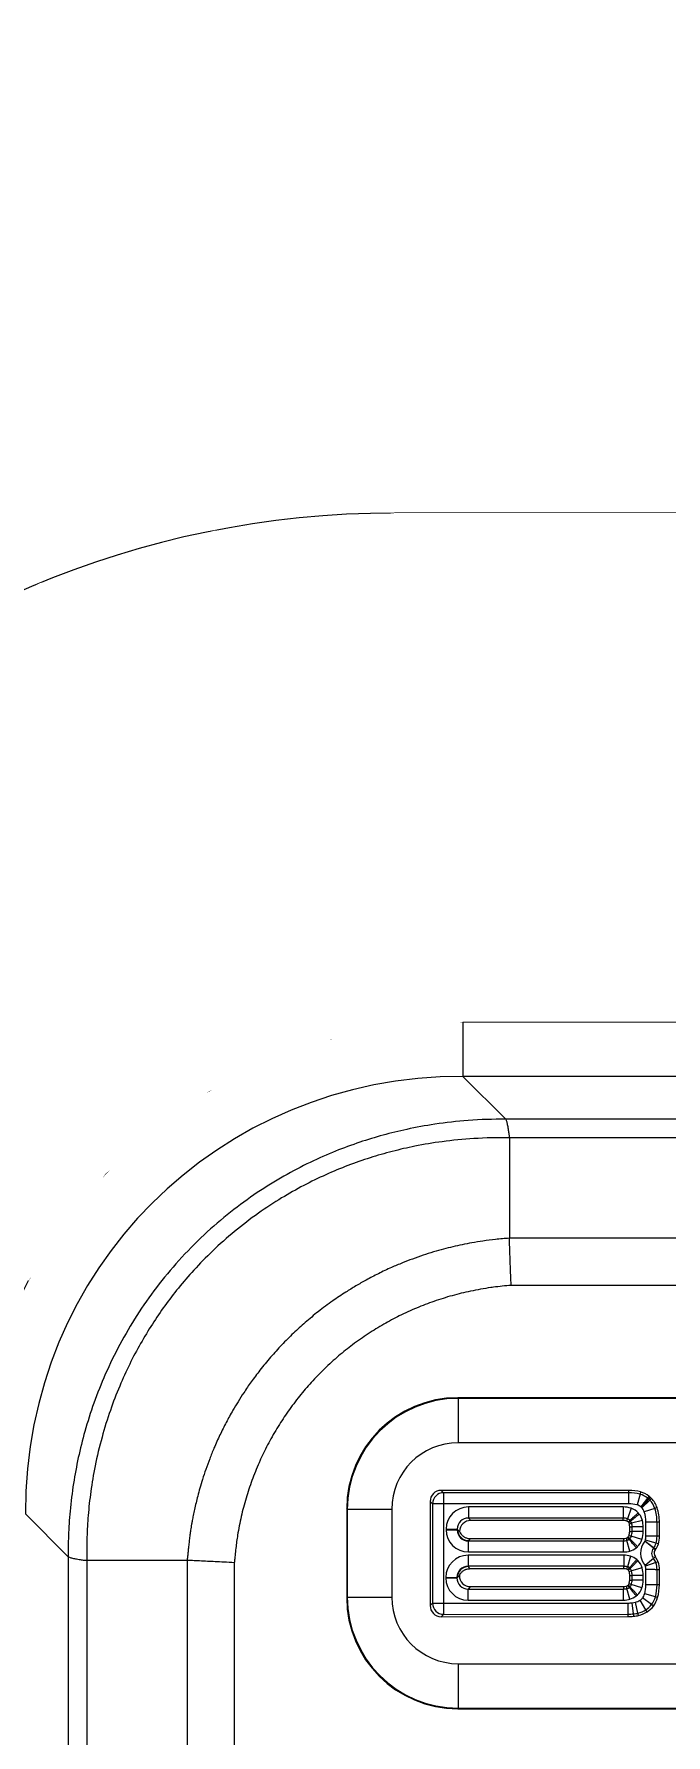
# Model space of a CAD drawing. Header units: millimetres. Extents: x -751 to 714, y -543 to 828.
# Drawn here: x -88.2 to -59.8, y 104 to 180.6 of the extents above; entities that cross this region are included whole.
import ezdxf

# ---------------------------------------------------------------- set-up
doc = ezdxf.new("R2010")
doc.units = ezdxf.units.MM
doc.linetypes.add('K5LT_THIN', pattern=[0])
doc.styles.add('KDIMTEXTSTYLE', font='GOST_AU.SHX', dxfattribs={"width": 0.96, "oblique": 15, "height": 5})
doc.dimstyles.new('KDIMSTYLE (1.00)', dxfattribs={"dimtxt": 5, "dimasz": 1, "dimexe": 2, "dimexo": 0, "dimgap": 1, "dimtad": 1, "dimtxsty": 'KDIMTEXTSTYLE', "dimsah": 1, "dimcen": 0, "dimdle": 1, "dimadec": 0, "dimazin": 0, "dimtfac": 0.667, "dimtmove": 0, "dimatfit": 3, "dimfxl": 1, "dimtvp": 1, "dimtolj": 1, "dimtzin": 0, "dimarcsym": 0})

# ---------------------------------------------------------------- blocks, each defined once
blk = doc.blocks.new('WIPEOUTCOLORING0')
blk.add_wipeout([(-88.494, 124.448), (-85.019, 129.267), (-106.804, 140.524)])
blk.add_wipeout([(-106.804, 140.524), (-85.019, 129.267), (-101.581, 146.828)])
blk.add_wipeout([(-85.019, 129.267), (-80.376, 132.971), (-101.581, 146.828)])
blk.add_wipeout([(-101.581, 146.828), (-80.376, 132.971), (-95.233, 151.998)])
blk.add_wipeout([(-80.376, 132.971), (-74.889, 135.302), (-95.233, 151.998)])
blk.add_wipeout([(-95.233, 151.998), (-74.889, 135.302), (-88.003, 155.838)])
blk.add_wipeout([(-74.889, 135.302), (-68.94, 136.098), (-88.003, 155.838)])
blk.add_wipeout([(-88.003, 155.838), (-68.94, 136.098), (-80.164, 158.202)])
blk.add_wipeout([(-68.94, 136.098), (0, 136.098), (-80.164, 158.202)])
blk.add_wipeout([(-80.164, 158.202), (0, 136.098), (-72.014, 159)])
blk.add_wipeout([(0, 136.098), (68.94, 136.098), (-72.014, 159)])
blk.add_wipeout([(-72.014, 159), (68.94, 136.098), (0, 159)])
blk = doc.blocks.new('U2')
at = {"color": 7, "linetype": 'K5LT_THIN', "lineweight": 18}
for p, q in [((-72.014, 159), (-71.541, 158.527)), ((72.014, 159), (-72.014, 159)), ((-72.014, 159), (72.014, 159)), ((71.541, 158.527), (-71.541, 158.527)), ((-71.541, 158.527), (-71.541, 155.528)), ((71.541, 155.528), (-71.541, 155.528)), ((-68.94, 136.098), (-68.94, 133.636)), ((-68.94, 136.098), (68.94, 136.098)), ((-68.94, 133.636), (-67.013, 131.71)), ((68.94, 133.636), (-68.94, 133.636)), ((-67.012, 131.708), (-67.013, 131.71)), ((67.012, 131.708), (-67.012, 131.708)), ((-66.848, 130.875), (-66.848, 130.873)), ((66.848, 130.875), (-66.848, 130.875)), ((-66.848, 130.873), (-66.848, 126.354)), ((-66.848, 126.352), (-66.848, 126.354)), ((66.848, 126.352), (-66.848, 126.352)), ((66.745, 124.231), (-66.768, 124.231)), ((-29.171, 119.173), (-69.175, 119.173)), ((-69.147, 119.145), (-69.175, 119.173)), ((-69.147, 119.145), (-69.147, 117.146)), ((-29.199, 119.145), (-69.147, 119.145)), ((-29.199, 117.146), (-69.147, 117.146)), ((-61.48, 115.003), (-69.918, 115.003)), ((-69.918, 115.003), (-69.811, 114.895)), ((-69.811, 114.895), (-69.811, 114.396)), ((-61.48, 114.895), (-69.811, 114.895)), ((-61.48, 115.003), (-61.48, 114.895)), ((-61.48, 114.895), (-61.48, 114.396)), ((-60.94, 114.929), (-60.968, 114.825)), ((-74.173, 114.175), (-74.173, 110.171)), ((-74.145, 114.147), (-74.173, 114.175)), ((-72.146, 114.147), (-74.145, 114.147)), ((-74.145, 114.147), (-74.145, 110.199)), ((-72.146, 114.147), (-72.146, 110.199)), ((-70.417, 114.504), (-70.417, 109.813)), ((-70.417, 114.504), (-70.31, 114.396)), ((-70.31, 114.396), (-70.31, 109.92)), ((-69.811, 114.396), (-70.31, 114.396)), ((-61.48, 114.396), (-69.811, 114.396)), ((-69.811, 114.396), (-69.811, 109.92)), ((-61.726, 114.254), (-68.696, 114.254)), ((-68.696, 114.254), (-68.696, 113.755)), ((-61.726, 114.254), (-61.726, 113.755)), ((-61.368, 114.196), (-61.526, 113.723)), ((-60.968, 114.825), (-61.102, 114.345)), ((-60.63, 114.658), (-60.932, 114.261)), ((-60.577, 114.614), (-60.907, 114.24)), ((-60.528, 114.567), (-60.884, 114.218)), ((-60.3, 114.191), (-60.775, 114.037)), ((-60.565, 114.743), (-60.63, 114.658)), ((-60.506, 114.695), (-60.577, 114.614)), ((-60.451, 114.643), (-60.528, 114.567)), ((-60.198, 114.225), (-60.3, 114.191)), ((-88.636, 113.94), (-86.71, 112.013)), ((-68.589, 113.648), (-68.696, 113.755)), ((-61.726, 113.755), (-68.696, 113.755)), ((-61.726, 113.648), (-68.589, 113.648)), ((-61.726, 113.648), (-61.726, 113.755)), ((-61.56, 113.621), (-61.526, 113.723)), ((-61.475, 113.558), (-61.496, 113.582)), ((-61.448, 113.497), (-61.344, 113.524)), ((-61.432, 113.362), (-61.325, 113.36)), ((-61.432, 113.15), (-61.432, 113.362)), ((-61.39, 113.623), (-61.417, 113.655)), ((-60.86, 113.647), (-61.344, 113.524)), ((-61.325, 113.149), (-61.325, 113.36)), ((-60.999, 113.933), (-61.044, 113.987)), ((-60.826, 113.145), (-60.826, 113.356)), ((-60.7, 112.935), (-60.7, 113.568)), ((-60.202, 113.568), (-60.7, 113.568)), ((-60.094, 113.568), (-60.202, 113.568)), ((-60.202, 112.935), (-60.202, 113.568)), ((-60.094, 112.935), (-60.094, 113.568)), ((-69.694, 113.257), (-69.694, 113.226)), ((-69.694, 113.257), (-69.195, 113.257)), ((-69.694, 113.226), (-69.195, 113.226)), ((-69.179, 113.241), (-69.195, 113.257)), ((-69.195, 113.257), (-69.195, 113.226)), ((-69.179, 113.241), (-69.195, 113.226)), ((-69.087, 113.149), (-69.179, 113.241)), ((-68.681, 112.742), (-68.696, 112.727)), ((-68.696, 112.727), (-61.715, 112.727)), ((-68.696, 112.228), (-68.696, 112.727)), ((-68.623, 112.834), (-61.715, 112.834)), ((-61.715, 112.834), (-61.715, 112.727)), ((-61.715, 112.228), (-61.715, 112.727)), ((-61.588, 112.852), (-61.558, 112.749)), ((-61.42, 112.27), (-61.558, 112.749)), ((-61.528, 112.882), (-61.503, 112.905)), ((-61.462, 112.975), (-61.36, 112.942)), ((-61.46, 112.799), (-61.428, 112.828)), ((-61.432, 113.15), (-61.325, 113.149)), ((-60.886, 112.786), (-61.36, 112.942)), ((-60.364, 112.395), (-60.752, 112.709)), ((-60.355, 112.408), (-60.75, 112.711)), ((-60.246, 112.624), (-60.725, 112.762)), ((-60.202, 112.935), (-60.7, 112.935)), ((-60.142, 112.594), (-60.246, 112.624)), ((-60.094, 112.935), (-60.202, 112.935)), ((-86.708, 112.012), (-86.71, 112.013)), ((-86.708, 112.012), (-86.708, -112.012)), ((-85.875, 111.848), (-85.875, -111.848)), ((-85.875, 111.848), (-85.873, 111.848)), ((-81.355, 111.848), (-85.873, 111.848)), ((-81.352, 111.848), (-81.355, 111.848)), ((-81.352, 111.848), (-81.352, -111.848)), ((-61.69, 112.082), (-68.709, 112.082)), ((-68.709, 112.082), (-68.709, 111.583)), ((-68.696, 112.228), (-61.715, 112.228)), ((-61.69, 112.082), (-61.69, 111.583)), ((-61.397, 112.04), (-61.536, 111.561)), ((-61.136, 112.419), (-61.083, 112.467)), ((-61.063, 111.841), (-61.114, 111.888)), ((-60.36, 111.936), (-60.741, 111.615)), ((-60.281, 112.328), (-60.364, 112.395)), ((-60.278, 112.006), (-60.36, 111.936)), ((-60.27, 112.342), (-60.355, 112.408)), ((-79.231, 111.745), (-79.231, -111.768)), ((-69.706, 111.084), (-69.208, 111.084)), ((-69.706, 111.084), (-69.706, 111.06)), ((-69.706, 111.06), (-69.208, 111.06)), ((-69.195, 111.072), (-69.208, 111.084)), ((-69.208, 111.084), (-69.208, 111.06)), ((-69.195, 111.072), (-69.208, 111.06)), ((-69.1, 111.167), (-69.195, 111.072)), ((-68.697, 111.571), (-68.709, 111.583)), ((-61.69, 111.583), (-68.709, 111.583)), ((-61.69, 111.476), (-68.639, 111.476)), ((-61.69, 111.476), (-61.69, 111.583)), ((-61.566, 111.458), (-61.536, 111.561)), ((-61.49, 111.41), (-61.513, 111.431)), ((-61.455, 111.346), (-61.352, 111.376)), ((-61.414, 111.486), (-61.443, 111.513)), ((-61.432, 111.175), (-61.325, 111.174)), ((-61.432, 110.963), (-61.432, 111.175)), ((-60.873, 111.517), (-61.352, 111.376)), ((-61.325, 110.962), (-61.325, 111.174)), ((-60.826, 110.958), (-60.826, 111.17)), ((-60.253, 111.749), (-60.725, 111.587)), ((-60.7, 110.754), (-60.7, 111.434)), ((-60.152, 111.783), (-60.253, 111.749)), ((-60.094, 111.432), (-60.202, 111.432)), ((-60.202, 110.752), (-60.202, 111.432)), ((-60.094, 110.752), (-60.094, 111.432)), ((-68.602, 110.668), (-68.709, 110.561)), ((-68.709, 110.062), (-68.709, 110.561)), ((-68.709, 110.561), (-61.715, 110.561)), ((-68.602, 110.668), (-61.715, 110.668)), ((-61.715, 110.668), (-61.715, 110.561)), ((-61.715, 110.062), (-61.715, 110.561)), ((-61.584, 110.686), (-61.555, 110.583)), ((-61.42, 110.103), (-61.555, 110.583)), ((-61.524, 110.715), (-61.499, 110.738)), ((-61.46, 110.803), (-61.359, 110.769)), ((-61.456, 110.632), (-61.424, 110.66)), ((-61.432, 110.963), (-61.325, 110.962)), ((-60.886, 110.609), (-61.359, 110.769)), ((-61.136, 110.249), (-61.083, 110.297)), ((-60.277, 110.21), (-60.758, 110.342)), ((-60.202, 110.752), (-60.7, 110.754)), ((-60.094, 110.752), (-60.202, 110.752)), ((-74.145, 110.199), (-74.173, 110.171)), ((-74.145, 110.199), (-72.146, 110.199)), ((-70.417, 109.813), (-70.31, 109.92)), ((-70.31, 109.92), (-69.811, 109.92)), ((-69.811, 109.92), (-61.506, 109.928)), ((-69.811, 109.92), (-69.81, 109.421)), ((-68.709, 110.062), (-61.715, 110.062)), ((-61.506, 109.429), (-61.506, 109.928)), ((-61.261, 109.442), (-61.315, 109.938)), ((-61.06, 109.478), (-61.177, 109.962)), ((-60.701, 109.628), (-60.965, 110.052)), ((-60.45, 109.858), (-60.849, 110.158)), ((-60.644, 109.537), (-60.701, 109.628)), ((-60.364, 109.793), (-60.45, 109.858)), ((-60.174, 110.181), (-60.277, 110.21)), ((-69.918, 109.314), (-69.81, 109.421)), ((-69.918, 109.314), (-61.506, 109.322)), ((-69.81, 109.421), (-61.506, 109.429)), ((-61.506, 109.322), (-61.506, 109.429)), ((-61.25, 109.336), (-61.261, 109.442)), ((-61.034, 109.373), (-61.06, 109.478)), ((-69.147, 107.2), (-69.147, 105.2)), ((-69.147, 107.2), (-29.199, 107.2)), ((-69.147, 105.2), (-69.175, 105.173)), ((-69.175, 105.173), (-29.171, 105.173)), ((-69.147, 105.2), (-29.199, 105.2))]:
    blk.add_line(p, q, dxfattribs=at)
for centre, radius, start, end in [((-61.48, 112.986), 2.017, 74.45225, 90), ((-61.48, 112.986), 1.909, 74.45225, 90), ((-61.237, 113.859), 1.111, 52.77089, 74.45225), ((-61.726, 113.119), 1.135, 71.60183, 90), ((-61.48, 112.986), 1.411, 74.45225, 90), ((-61.612, 113.462), 0.773, 42.75823, 71.60183), ((-61.237, 113.859), 0.504, 52.77089, 74.45225), ((-61.237, 113.859), 1.003, 52.77089, 74.45225), ((-61.199, 113.909), 0.442, 48.60166, 52.77089), ((-61.192, 113.917), 0.43, 44.40586, 48.60166), ((-61.215, 113.895), 0.463, 17.98034, 44.40586), ((-61.199, 113.909), 0.94, 48.60166, 52.77089), ((-61.192, 113.917), 0.929, 44.40586, 48.60166), ((-61.199, 113.909), 1.048, 48.60166, 52.77089), ((-61.215, 113.895), 0.962, 17.98034, 44.40586), ((-61.192, 113.917), 1.036, 44.40586, 48.60166), ((-61.215, 113.895), 1.069, 17.98034, 44.40586), ((-62.222, 113.568), 2.02, 0, 17.98034), ((-62.222, 113.568), 2.128, 0, 17.98034), ((-61.726, 113.119), 0.636, 71.60183, 90), ((-61.726, 113.119), 0.529, 71.60183, 90), ((-61.612, 113.462), 0.167, 45.813, 71.60183), ((-61.612, 113.462), 0.275, 44.55901, 71.60183), ((-61.629, 113.451), 0.187, 14.25774, 34.58507), ((-61.938, 113.373), 0.506, 358.73738, 14.25774), ((-61.629, 113.451), 0.295, 14.25774, 35.70391), ((-61.938, 113.373), 0.614, 358.85309, 14.25774), ((-61.629, 113.451), 0.794, 14.25774, 37.42288), ((-61.938, 113.373), 1.112, 359.14815, 14.25774), ((-62.222, 113.568), 1.522, 0, 17.98034), ((-61.715, 113.29), 0.456, 270, 286.10907), ((-61.715, 113.29), 0.563, 270, 286.10907), ((-61.64, 113.032), 0.187, 286.10907, 306.56276), ((-61.64, 113.032), 0.295, 286.10907, 307.67921), ((-61.646, 113.036), 0.194, 317.53294, 341.81791), ((-62.031, 113.162), 0.599, 341.81791, 358.8295), ((-61.646, 113.036), 0.302, 316.45372, 341.81791), ((-62.031, 113.162), 0.706, 341.81791, 358.92215), ((-61.646, 113.036), 0.8, 314.7606, 341.81791), ((-60.084, 112.169), 0.859, 141.05392, 220.13369), ((-62.031, 113.162), 1.205, 341.81791, 359.17492), ((-60.849, 112.787), 0.125, 321.05392, 322.50902), ((-60.872, 112.804), 0.153, 322.50902, 343.92449), ((-61.327, 112.935), 0.627, 343.92449, 0), ((-60.872, 112.804), 0.651, 322.50902, 343.92449), ((-60.872, 112.804), 0.759, 322.50902, 343.92449), ((-61.327, 112.935), 1.125, 343.92449, 0), ((-61.327, 112.935), 1.233, 343.92449, 0), ((-61.715, 113.29), 1.062, 270, 286.10907), ((-61.69, 111.035), 1.047, 73.74778, 90), ((-61.64, 113.032), 0.794, 286.10907, 309.39461), ((-61.613, 111.299), 0.771, 49.70982, 73.74778), ((-61.616, 111.299), 0.774, 16.36719, 44.43564), ((-60.084, 112.169), 0.36, 141.05392, 220.13369), ((-60.849, 112.787), 0.624, 321.05392, 322.50902), ((-60.809, 111.558), 0.587, 18.94522, 40.13369), ((-60.084, 112.169), 0.253, 141.05392, 220.13369), ((-60.849, 112.787), 0.731, 321.05392, 322.50902), ((-60.809, 111.558), 0.695, 18.94522, 40.13369), ((-61.69, 111.035), 0.548, 73.74778, 90), ((-61.69, 111.035), 0.441, 73.74778, 90), ((-61.613, 111.299), 0.165, 52.76577, 73.74778), ((-61.613, 111.299), 0.273, 51.50608, 73.74778), ((-61.616, 111.299), 0.168, 16.36719, 41.40944), ((-61.997, 111.187), 0.565, 358.79098, 16.36719), ((-61.616, 111.299), 0.276, 16.36719, 42.64884), ((-61.997, 111.187), 0.672, 358.89169, 16.36719), ((-61.997, 111.187), 1.171, 359.16026, 16.36719), ((-60.809, 111.558), 0.0885, 18.94522, 40.13369), ((-61.156, 111.439), 0.456, 359.45244, 18.94522), ((-61.156, 111.439), 0.954, 359.62115, 18.94522), ((-61.156, 111.439), 1.062, 359.6413, 18.94522), ((-61.715, 111.151), 0.483, 270, 285.72273), ((-61.715, 111.151), 0.59, 270, 285.72273), ((-61.635, 110.868), 0.189, 285.72273, 306.0821), ((-61.635, 110.868), 0.297, 285.72273, 307.18733), ((-61.632, 110.861), 0.181, 317.13321, 341.33433), ((-61.968, 110.975), 0.536, 341.33433, 358.75544), ((-61.632, 110.861), 0.289, 315.97922, 341.33433), ((-61.968, 110.975), 0.644, 341.33433, 358.86395), ((-61.632, 110.861), 0.787, 314.23996, 341.33433), ((-61.968, 110.975), 1.142, 341.33433, 359.14729), ((-61.289, 110.489), 0.552, 323.04556, 344.54301), ((-62.289, 110.766), 1.589, 344.54301, 359.5769), ((-62.289, 110.766), 2.087, 344.54301, 359.63079), ((-62.289, 110.766), 2.195, 344.54301, 359.64003), ((-61.715, 111.151), 1.089, 270, 285.72273), ((-61.506, 111.698), 1.769, 269.99326, 276.18289), ((-61.635, 110.868), 0.795, 285.72273, 308.89492), ((-61.432, 111.014), 1.082, 276.18289, 283.61331), ((-61.347, 110.666), 0.723, 283.61331, 301.91758), ((-61.347, 110.666), 1.222, 283.61331, 301.91758), ((-61.347, 110.666), 1.33, 283.61331, 301.91758), ((-61.192, 110.416), 0.429, 301.91758, 323.04556), ((-61.192, 110.416), 0.928, 301.91758, 323.04556), ((-61.192, 110.416), 1.035, 301.91758, 323.04556), ((-61.289, 110.489), 1.05, 323.04556, 344.54301), ((-61.289, 110.489), 1.158, 323.04556, 344.54301), ((-61.506, 111.698), 2.268, 270.00038, 276.18289), ((-61.506, 111.698), 2.376, 270.00162, 276.18289), ((-61.432, 111.014), 1.581, 276.18289, 283.61331), ((-61.432, 111.014), 1.689, 276.18289, 283.61331)]:
    blk.add_arc(centre, radius, start, end, dxfattribs=at)
for centre, major_axis, ratio, start_param, end_param in [((-71.986, 116.986), (29.719, -29.719), 0.999315, 2.356537, 3.926648), ((-71.986, 116.986), (-29.719, 29.719), 0.999315, 5.49813, 7.068241), ((-71.514, 116.514), (29.716, -29.716), 0.999413, 2.356537, 3.926648), ((-71.514, 116.514), (27.596, -27.596), 0.999315, 2.356537, 3.926648), ((-68.251, 113.251), (16.397, -16.397), 0.970288, 2.371274, 3.911912), ((-68.251, 113.251), (14.682, -14.682), 0.963239, 2.371274, 3.911912), ((-69.171, 114.171), (-3.538, 3.538), 0.999315, 5.49813, 7.068241), ((-69.145, 114.145), (-3.536, 3.536), 0.999863, 5.49813, 7.068241), ((-69.145, 114.145), (-2.123, 2.123), 0.999315, 5.49813, 7.068241), ((-69.916, 114.501), (0.355, -0.355), 0.995146, 2.358627, 3.924558), ((-69.811, 114.396), (-0.354, -0.354), 0.995146, 3.929424, 5.495354), ((-68.691, 113.252), (-0.711, 0.711), 0.995146, 5.50022, 7.06615), ((-68.691, 113.252), (-0.359, 0.359), 0.9856, 5.50022, 7.06615), ((-68.586, 113.147), (-0.355, 0.355), 0.995146, 5.50022, 7.06615), ((-68.691, 113.231), (-0.711, -0.711), 0.995146, 5.50022, 7.06615), ((-68.691, 113.231), (-0.359, -0.359), 0.9856, 5.50022, 7.06615), ((-68.681, 113.241), (0.354, -0.354), 0.995146, 3.929424, 5.495354), ((-68.704, 111.079), (-0.711, 0.711), 0.995146, 5.50022, 7.06615), ((-68.704, 111.064), (-0.711, -0.711), 0.995146, 5.50022, 7.06615), ((-68.704, 111.079), (-0.359, 0.359), 0.9856, 5.50022, 7.06615), ((-68.704, 111.064), (-0.359, -0.359), 0.9856, 5.50022, 7.06615), ((-68.697, 111.072), (-0.354, -0.354), 0.995146, 3.929424, 5.495354), ((-68.599, 111.169), (-0.355, -0.355), 0.995146, 5.50022, 7.06615), ((-69.171, 110.175), (-3.538, -3.538), 0.999315, 5.49813, 7.068241), ((-69.145, 110.201), (-3.536, -3.536), 0.999863, 5.49813, 7.068241), ((-69.145, 110.201), (-2.123, -2.123), 0.999315, 5.49813, 7.068241), ((-69.916, 109.815), (0.355, 0.355), 0.995141, 2.358156, 3.92503), ((-69.811, 109.92), (0.354, -0.353), 0.995141, 3.928952, 5.495826)]:
    blk.add_ellipse(centre, major_axis=major_axis, ratio=ratio, start_param=start_param, end_param=end_param, dxfattribs=at)
for points, knots in [([(-67.013, 131.71), (-67.579, 131.715), (-68.646, 131.681), (-70.134, 131.514), (-71.411, 131.28), (-72.538, 131.004), (-73.608, 130.677), (-74.701, 130.274), (-75.847, 129.769), (-77.028, 129.15), (-78.231, 128.406), (-79.436, 127.529), (-80.621, 126.51), (-81.735, 125.376), (-82.744, 124.161), (-83.629, 122.896), (-84.398, 121.587), (-85.041, 120.266), (-85.562, 118.956), (-85.962, 117.699), (-86.263, 116.492), (-86.487, 115.289), (-86.632, 114.117), (-86.704, 113.01), (-86.713, 112.327), (-86.71, 112.013)], [0, 0, 0, 0, 1.420612, 2.682344, 3.762576, 4.680948, 5.596341, 6.564499, 7.608159, 8.732811, 9.905327, 11.148701, 12.460795, 13.813992, 15.125861, 16.412625, 17.674119, 18.927404, 20.092673, 21.209993, 22.232551, 23.220578, 24.278516, 25.20499, 26, 26, 26, 26]), ([(-67.012, 131.708), (-66.998, 131.681), (-66.972, 131.607), (-66.933, 131.439), (-66.898, 131.245), (-66.87, 131.052), (-66.854, 130.929), (-66.848, 130.875)], [0, 0, 0, 0, 2.056338, 3.870412, 5.622133, 7.006734, 8, 8, 8, 8]), ([(-66.848, 130.873), (-67.383, 130.883), (-68.396, 130.863), (-69.818, 130.725), (-71.039, 130.521), (-72.123, 130.272), (-73.129, 129.982), (-74.127, 129.633), (-75.124, 129.218), (-76.121, 128.733), (-77.139, 128.158), (-78.182, 127.474), (-79.224, 126.678), (-80.193, 125.818), (-81.033, 124.959), (-81.745, 124.132), (-82.366, 123.322), (-82.934, 122.488), (-83.464, 121.611), (-83.956, 120.681), (-84.414, 119.676), (-84.835, 118.581), (-85.209, 117.381), (-85.5, 116.157), (-85.699, 114.978), (-85.818, 113.905), (-85.872, 112.875), (-85.877, 112.199), (-85.873, 111.848)], [0, 0, 0, 0, 1.545131, 2.919206, 4.111167, 5.121013, 6.1199, 7.135866, 8.168911, 9.234743, 10.334614, 11.539723, 12.834262, 14.11796, 15.277218, 16.298934, 17.265146, 18.224939, 19.209692, 20.219407, 21.265414, 22.391705, 23.605779, 24.889622, 26.016785, 27.056924, 27.996603, 29, 29, 29, 29]), ([(-66.848, 126.354), (-67.056, 126.339), (-67.453, 126.304), (-68.018, 126.232), (-68.516, 126.151), (-68.969, 126.064), (-69.395, 125.969), (-69.826, 125.861), (-70.273, 125.735), (-70.741, 125.587), (-71.208, 125.423), (-71.68, 125.241), (-72.192, 125.023), (-72.737, 124.767), (-73.272, 124.487), (-73.761, 124.21), (-74.267, 123.898), (-74.833, 123.517), (-75.443, 123.062), (-76.031, 122.575), (-76.58, 122.074), (-77.1, 121.553), (-77.605, 120.997), (-78.063, 120.439), (-78.463, 119.905), (-78.789, 119.43), (-79.062, 119.003), (-79.327, 118.559), (-79.601, 118.061), (-79.886, 117.491), (-80.132, 116.943), (-80.342, 116.424), (-80.514, 115.955), (-80.66, 115.514), (-80.78, 115.115), (-80.876, 114.765), (-80.956, 114.446), (-81.023, 114.154), (-81.079, 113.89), (-81.122, 113.667), (-81.154, 113.489), (-81.178, 113.343), (-81.203, 113.181), (-81.23, 112.989), (-81.258, 112.764), (-81.28, 112.566), (-81.296, 112.414), (-81.307, 112.313), (-81.315, 112.233), (-81.323, 112.158), (-81.332, 112.08), (-81.34, 112.003), (-81.349, 111.925), (-81.353, 111.872), (-81.355, 111.848)], [0, 0, 0, 0, 1.55534, 2.950682, 4.196003, 5.275466, 6.349071, 7.407826, 8.555097, 9.768984, 11.012222, 12.197283, 13.498953, 15.105029, 16.619857, 17.949545, 19.243406, 20.984554, 22.970206, 24.846091, 26.597287, 28.431503, 30.262464, 32.118818, 33.741813, 35.176093, 36.351643, 37.463297, 38.990735, 40.532941, 42.14462, 43.408761, 44.655946, 45.817963, 46.828022, 47.725381, 48.499075, 49.246077, 49.924554, 50.490795, 50.914573, 51.24841, 51.560492, 52.083891, 52.660371, 53.237721, 53.583458, 53.828917, 54.02631, 54.207492, 54.414591, 54.647606, 54.851381, 55, 55, 55, 55]), ([(-66.768, 124.231), (-66.775, 124.387), (-66.786, 124.678), (-66.802, 125.082), (-66.816, 125.455), (-66.828, 125.798), (-66.839, 126.103), (-66.845, 126.276), (-66.848, 126.352)], [0, 0, 0, 0, 1.786158, 3.339341, 4.739742, 6.326356, 7.773174, 9, 9, 9, 9]), ([(-66.768, 124.231), (-67.034, 124.211), (-67.302, 124.183), (-67.605, 124.143), (-67.645, 124.137), (-67.991, 124.088), (-68.297, 124.034), (-68.875, 123.911), (-69.15, 123.844), (-69.699, 123.691), (-69.973, 123.605), (-70.375, 123.465), (-70.505, 123.418), (-70.765, 123.318), (-70.895, 123.266), (-71.155, 123.157), (-71.285, 123.1), (-71.545, 122.982), (-71.675, 122.92), (-71.922, 122.797), (-72.039, 122.737), (-72.272, 122.612), (-72.389, 122.548), (-72.623, 122.414), (-72.739, 122.345), (-72.973, 122.202), (-73.089, 122.128), (-73.322, 121.975), (-73.439, 121.896), (-73.672, 121.732), (-73.789, 121.647), (-74.011, 121.48), (-74.117, 121.398), (-74.328, 121.229), (-74.434, 121.142), (-74.645, 120.962), (-74.751, 120.869), (-74.962, 120.678), (-75.068, 120.579), (-75.276, 120.377), (-75.378, 120.274), (-75.577, 120.069), (-75.673, 119.966), (-75.86, 119.761), (-75.95, 119.658), (-76.126, 119.453), (-76.211, 119.351), (-76.384, 119.135), (-76.473, 119.021), (-76.644, 118.793), (-76.727, 118.679), (-76.887, 118.452), (-76.964, 118.338), (-77.114, 118.111), (-77.187, 117.997), (-77.333, 117.76), (-77.406, 117.636), (-77.548, 117.389), (-77.616, 117.266), (-77.747, 117.019), (-77.811, 116.895), (-77.933, 116.648), (-77.991, 116.525), (-78.071, 116.349), (-78.094, 116.298), (-78.175, 116.114), (-78.231, 115.981), (-78.337, 115.716), (-78.389, 115.583), (-78.534, 115.186), (-78.622, 114.921), (-78.783, 114.378), (-78.857, 114.099), (-78.984, 113.545), (-79.041, 113.263), (-79.092, 112.941), (-79.099, 112.894), (-79.121, 112.749), (-79.133, 112.65), (-79.158, 112.447), (-79.17, 112.342), (-79.192, 112.133), (-79.203, 112.028), (-79.219, 111.864), (-79.226, 111.801), (-79.231, 111.745)], [2.90521, 2.90521, 2.90521, 2.90521, 3.742623, 3.742623, 3.870366, 3.870366, 4.846496, 4.846496, 5.735566, 5.735566, 6.64158, 6.64158, 7.077485, 7.077485, 7.519077, 7.519077, 7.967088, 7.967088, 8.420981, 8.420981, 8.835496, 8.835496, 9.256863, 9.256863, 9.684806, 9.684806, 10.120194, 10.120194, 10.564456, 10.564456, 11.019039, 11.019039, 11.441133, 11.441133, 11.873066, 11.873066, 12.316452, 12.316452, 12.77325, 12.77325, 13.231103, 13.231103, 13.674582, 13.674582, 14.105816, 14.105816, 14.526517, 14.526517, 14.980932, 14.980932, 15.424332, 15.424332, 15.858319, 15.858319, 16.284294, 16.284294, 16.737515, 16.737515, 17.182266, 17.182266, 17.619734, 17.619734, 18.051211, 18.051211, 18.228887, 18.228887, 18.682594, 18.682594, 19.130623, 19.130623, 20.013837, 20.013837, 20.91705, 20.91705, 21.812432, 21.812432, 21.968696, 21.968696, 22.284074, 22.284074, 22.607925, 22.607925, 22.923408, 22.923408, 23.097319, 23.097319, 23.097319, 23.097319]), ([(-61.044, 113.987), (-61.076, 113.96), (-61.123, 113.918), (-61.187, 113.861), (-61.243, 113.811), (-61.302, 113.759), (-61.349, 113.716), (-61.381, 113.688), (-61.406, 113.665), (-61.415, 113.657), (-61.417, 113.655)], [0, 0, 0, 0, 1.835967, 2.753903, 3.977857, 5.507685, 7.036658, 8.25889, 9.173415, 11, 11, 11, 11]), ([(-60.999, 113.933), (-61.032, 113.907), (-61.08, 113.868), (-61.148, 113.814), (-61.207, 113.767), (-61.268, 113.719), (-61.318, 113.679), (-61.352, 113.653), (-61.378, 113.632), (-61.388, 113.625), (-61.39, 113.623)], [0, 0, 0, 0, 1.836386, 2.754534, 3.978774, 5.508961, 7.038153, 8.260389, 9.174558, 11, 11, 11, 11]), ([(-60.826, 113.356), (-60.867, 113.356), (-60.944, 113.357), (-61.048, 113.358), (-61.135, 113.358), (-61.206, 113.359), (-61.263, 113.36), (-61.307, 113.36), (-61.322, 113.36), (-61.325, 113.36)], [0, 0, 0, 0, 1.624614, 3.094243, 4.389705, 5.723605, 7.019182, 8.295616, 10, 10, 10, 10]), ([(-69.087, 113.149), (-69.074, 113.114), (-69.045, 113.061), (-68.993, 112.996), (-68.945, 112.949), (-68.891, 112.91), (-68.837, 112.881), (-68.779, 112.858), (-68.709, 112.839), (-68.654, 112.834), (-68.623, 112.834)], [0, 0, 0, 0, 2.084517, 3.310013, 4.617376, 5.80696, 6.991303, 7.974126, 9.30234, 11, 11, 11, 11]), ([(-68.623, 112.834), (-68.623, 112.834), (-68.624, 112.833), (-68.625, 112.83), (-68.626, 112.828), (-68.627, 112.824), (-68.627, 112.823), (-68.628, 112.82), (-68.628, 112.819), (-68.63, 112.816), (-68.63, 112.814), (-68.631, 112.812), (-68.632, 112.81), (-68.633, 112.807), (-68.634, 112.806), (-68.635, 112.803), (-68.636, 112.801), (-68.637, 112.798), (-68.638, 112.797), (-68.64, 112.794), (-68.641, 112.793), (-68.642, 112.79), (-68.643, 112.788), (-68.645, 112.785), (-68.646, 112.784), (-68.648, 112.781), (-68.649, 112.78), (-68.651, 112.777), (-68.652, 112.775), (-68.654, 112.772), (-68.655, 112.771), (-68.658, 112.768), (-68.659, 112.767), (-68.661, 112.764), (-68.662, 112.762), (-68.665, 112.759), (-68.666, 112.758), (-68.669, 112.755), (-68.67, 112.754), (-68.672, 112.751), (-68.674, 112.749), (-68.677, 112.746), (-68.678, 112.745), (-68.68, 112.743), (-68.68, 112.743), (-68.681, 112.742)], [-0.017086, -0.017086, -0.017086, -0.017086, 0, 0, 0.049343, 0.049343, 0.098685, 0.098685, 0.148028, 0.148028, 0.19737, 0.19737, 0.246713, 0.246713, 0.296055, 0.296055, 0.345398, 0.345398, 0.39474, 0.39474, 0.444083, 0.444083, 0.493426, 0.493426, 0.542768, 0.542768, 0.592111, 0.592111, 0.641453, 0.641453, 0.690796, 0.690796, 0.740138, 0.740138, 0.789481, 0.789481, 0.838823, 0.838823, 0.888166, 0.888166, 0.937509, 0.937509, 0.986851, 0.986851, 1, 1, 1, 1]), ([(-61.136, 112.419), (-61.164, 112.451), (-61.205, 112.498), (-61.261, 112.564), (-61.309, 112.621), (-61.36, 112.68), (-61.402, 112.729), (-61.429, 112.762), (-61.45, 112.787), (-61.458, 112.797), (-61.46, 112.799)], [0, 0, 0, 0, 1.836283, 2.75438, 3.978552, 5.508654, 7.037795, 8.260031, 9.174285, 11, 11, 11, 11]), ([(-61.083, 112.467), (-61.112, 112.498), (-61.155, 112.543), (-61.214, 112.606), (-61.266, 112.66), (-61.32, 112.717), (-61.365, 112.763), (-61.394, 112.793), (-61.417, 112.817), (-61.426, 112.826), (-61.428, 112.828)], [0, 0, 0, 0, 1.836404, 2.754562, 3.978816, 5.509022, 7.038226, 8.260463, 9.174615, 11, 11, 11, 11]), ([(-60.826, 113.145), (-60.867, 113.145), (-60.944, 113.145), (-61.048, 113.146), (-61.135, 113.147), (-61.206, 113.147), (-61.263, 113.148), (-61.307, 113.148), (-61.322, 113.148), (-61.325, 113.149)], [0, 0, 0, 0, 1.62451, 3.094031, 4.389406, 5.723288, 7.018986, 8.295656, 10, 10, 10, 10]), ([(-86.708, 112.012), (-86.681, 111.998), (-86.607, 111.972), (-86.439, 111.933), (-86.245, 111.898), (-86.052, 111.87), (-85.929, 111.854), (-85.875, 111.848)], [0, 0, 0, 0, 2.056386, 3.870857, 5.623267, 7.007818, 8, 8, 8, 8]), ([(-79.231, 111.745), (-79.387, 111.753), (-79.678, 111.769), (-80.083, 111.79), (-80.455, 111.808), (-80.799, 111.824), (-81.103, 111.837), (-81.276, 111.845), (-81.352, 111.848)], [0, 0, 0, 0, 1.787661, 3.341895, 4.742505, 6.328296, 7.774062, 9, 9, 9, 9]), ([(-61.114, 111.888), (-61.141, 111.857), (-61.183, 111.81), (-61.24, 111.745), (-61.29, 111.689), (-61.341, 111.63), (-61.383, 111.581), (-61.411, 111.55), (-61.433, 111.524), (-61.441, 111.515), (-61.443, 111.513)], [0, 0, 0, 0, 1.836091, 2.75409, 3.978128, 5.508059, 7.037095, 8.259328, 9.173749, 11, 11, 11, 11]), ([(-61.063, 111.841), (-61.093, 111.811), (-61.136, 111.766), (-61.197, 111.705), (-61.249, 111.651), (-61.304, 111.595), (-61.349, 111.55), (-61.379, 111.52), (-61.403, 111.496), (-61.412, 111.488), (-61.414, 111.486)], [0, 0, 0, 0, 1.836147, 2.754173, 3.978249, 5.508228, 7.037293, 8.259526, 9.173899, 11, 11, 11, 11]), ([(-69.1, 111.167), (-69.086, 111.202), (-69.057, 111.254), (-69.004, 111.319), (-68.955, 111.365), (-68.9, 111.403), (-68.846, 111.432), (-68.788, 111.454), (-68.72, 111.471), (-68.667, 111.476), (-68.639, 111.476)], [0, 0, 0, 0, 2.110121, 3.35021, 4.672786, 5.875984, 7.073266, 8.066321, 9.400236, 11, 11, 11, 11]), ([(-68.639, 111.476), (-68.639, 111.476), (-68.639, 111.477), (-68.64, 111.48), (-68.641, 111.482), (-68.642, 111.486), (-68.642, 111.487), (-68.643, 111.49), (-68.643, 111.491), (-68.644, 111.494), (-68.645, 111.496), (-68.646, 111.499), (-68.647, 111.5), (-68.648, 111.503), (-68.648, 111.504), (-68.65, 111.507), (-68.65, 111.509), (-68.652, 111.512), (-68.653, 111.513), (-68.654, 111.516), (-68.655, 111.517), (-68.657, 111.52), (-68.657, 111.522), (-68.659, 111.525), (-68.66, 111.526), (-68.662, 111.529), (-68.663, 111.53), (-68.665, 111.533), (-68.666, 111.535), (-68.668, 111.538), (-68.669, 111.539), (-68.671, 111.542), (-68.672, 111.543), (-68.675, 111.546), (-68.676, 111.548), (-68.678, 111.551), (-68.679, 111.552), (-68.682, 111.555), (-68.683, 111.556), (-68.686, 111.559), (-68.687, 111.561), (-68.69, 111.564), (-68.691, 111.565), (-68.694, 111.568), (-68.695, 111.569), (-68.697, 111.571)], [-0.016233, -0.016233, -0.016233, -0.016233, 0, 0, 0.047681, 0.047681, 0.095362, 0.095362, 0.143043, 0.143043, 0.190724, 0.190724, 0.238404, 0.238404, 0.286085, 0.286085, 0.333766, 0.333766, 0.381447, 0.381447, 0.429128, 0.429128, 0.476809, 0.476809, 0.52449, 0.52449, 0.572171, 0.572171, 0.619851, 0.619851, 0.667532, 0.667532, 0.715213, 0.715213, 0.762894, 0.762894, 0.810575, 0.810575, 0.858256, 0.858256, 0.905937, 0.905937, 0.953618, 0.953618, 1, 1, 1, 1]), ([(-60.826, 111.17), (-60.867, 111.17), (-60.944, 111.171), (-61.048, 111.171), (-61.135, 111.172), (-61.206, 111.173), (-61.263, 111.173), (-61.307, 111.174), (-61.322, 111.174), (-61.325, 111.174)], [0, 0, 0, 0, 1.624605, 3.094222, 4.38967, 5.723562, 7.019146, 8.295603, 10, 10, 10, 10]), ([(-60.202, 111.432), (-60.204, 111.432), (-60.219, 111.432), (-60.265, 111.432), (-60.326, 111.433), (-60.398, 111.433), (-60.482, 111.433), (-60.583, 111.434), (-60.658, 111.434), (-60.7, 111.434)], [0, 0, 0, 0, 1.624367, 3.093771, 4.389078, 5.722922, 7.018621, 8.295311, 10, 10, 10, 10]), ([(-61.136, 110.249), (-61.163, 110.281), (-61.203, 110.329), (-61.259, 110.395), (-61.307, 110.453), (-61.357, 110.513), (-61.398, 110.562), (-61.425, 110.594), (-61.447, 110.62), (-61.454, 110.63), (-61.456, 110.632)], [0, 0, 0, 0, 1.836367, 2.754506, 3.978734, 5.508907, 7.038091, 8.260327, 9.174511, 11, 11, 11, 11]), ([(-61.083, 110.297), (-61.111, 110.327), (-61.154, 110.373), (-61.213, 110.436), (-61.264, 110.491), (-61.318, 110.548), (-61.362, 110.595), (-61.391, 110.625), (-61.414, 110.649), (-61.422, 110.658), (-61.424, 110.66)], [0, 0, 0, 0, 1.836207, 2.754265, 3.978385, 5.50842, 7.03752, 8.259756, 9.174075, 11, 11, 11, 11]), ([(-60.826, 110.958), (-60.867, 110.958), (-60.944, 110.958), (-61.048, 110.959), (-61.135, 110.96), (-61.206, 110.96), (-61.263, 110.961), (-61.307, 110.961), (-61.322, 110.962), (-61.325, 110.962)], [0, 0, 0, 0, 1.624515, 3.094039, 4.389419, 5.723306, 7.01901, 8.295686, 10, 10, 10, 10])]:
    blk.add_open_spline(points, degree=3, knots=knots, dxfattribs=at)
for points in [[(-61.496, 113.582), (-61.47, 113.607), (-61.443, 113.631), (-61.417, 113.655)], [(-61.475, 113.558), (-61.446, 113.579), (-61.418, 113.601), (-61.39, 113.623)], [(-61.528, 112.882), (-61.506, 112.854), (-61.483, 112.826), (-61.46, 112.799)], [(-61.503, 112.905), (-61.478, 112.879), (-61.453, 112.854), (-61.428, 112.828)], [(-61.513, 111.431), (-61.49, 111.458), (-61.466, 111.486), (-61.443, 111.513)], [(-61.49, 111.41), (-61.464, 111.435), (-61.439, 111.46), (-61.414, 111.486)], [(-61.524, 110.715), (-61.502, 110.688), (-61.479, 110.66), (-61.456, 110.632)], [(-61.499, 110.738), (-61.474, 110.712), (-61.449, 110.686), (-61.424, 110.66)]]:
    blk.add_open_spline(points, degree=3, dxfattribs=at)
blk.add_blockref('WIPEOUTCOLORING0', (0, 0))
blk = doc.blocks.new('KDIMARROW_01')
blk.add_hatch(color=0).paths.add_polyline_path([(-5, -0.658), (0, 0), (-5, 0.658), (-4.5, 0)])
at = {"color": 0, "linetype": 'K5LT_THIN', "lineweight": 18}
for p, q in [((-4.5, 0), (-5, 0.658)), ((-5, 0.658), (0, 0)), ((0, 0), (-5, -0.658)), ((-5, -0.658), (-4.5, 0)), ((0, 0), (-1, 0))]:
    blk.add_line(p, q, dxfattribs=at)

msp = doc.modelspace()

# ---------------------------------------------------------------- block references
msp.add_blockref('U2', (0, 0))

# ---------------------------------------------------------------- next in the draw order: dimensions: what is measured, and where the dimension line sits
at = {"color": 7}
msp.add_linear_dim(base=(114, 175), p1=(-114, 0), p2=(114, 0), location=(0, 175), dimstyle='KDIMSTYLE (1.00)', override={"dimexo": 0, "dimpost": '\\H3.5;\\W0.965;\\Q15;<>\\H3.5;\\W0.965;\\Q15;\\Q15;*', "dimblk1": 'KDIMARROW_01', "dimblk2": 'KDIMARROW_01', "dimse1": 0, "dimse2": 0, "dimclrt": 7, "dimtolj": 1}, dxfattribs=at).render()

doc.saveas('drawing.dxf')
